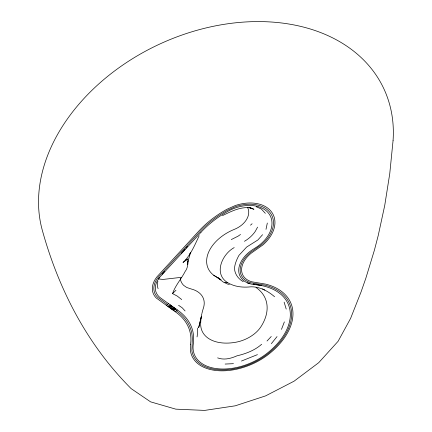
<?xml version="1.0" encoding="UTF-8"?>
<svg xmlns="http://www.w3.org/2000/svg" width="432" height="432" viewBox="0 0 432 432"><rect width="100%" height="100%" fill="white"/><g stroke="black" fill="none" stroke-linecap="round" stroke-linejoin="round"><path stroke-width="0.65" d="M181.721 299.576L177.233 296.066L172.541 293.603C175.376 285.385 181.364 278.926 185.134 271.48C187.682 268.612 187.796 264.319 187.915 260.653M187.785 264.719L187.925 260.734M197.062 336.922L197.662 332.678L197.575 328.082M265.999 229.333L267.322 223.031M201.371 316.262L198.671 327.699L201.42 316.445M187.861 261.943L190.517 252.509M157.918 281.421C156.989 283.711 157.243 286.378 158.096 288.657M281.475 329.4L284.369 321.894M199.174 235.753C194.67 245.176 190.723 255.188 182.99 262.483L187.985 258.93L185.355 260.237M159.338 277.366L158.539 278.959L163.053 279.434L181.294 277.339M257.585 227.14L255.247 231.428A34.231 30.688 -1.9 0 1 244.436 241.299M164.705 271.307L162.065 274.239M271.35 343.667L277.031 336.582M184.972 249.286L181.386 253.26M185.852 248.265L187.601 246.218M262.57 234.695L257.855 239.987L246.634 247.061L238.955 255.371A28.004 11.14 -50.4 0 0 234.533 268.466C234.641 274.088 238.513 279.061 243.292 281.718M267.019 341.015L271.253 336.496M172.541 293.603L175.97 290.239M250.506 225.18L252.104 223.754M261.652 344.266C254.821 350.368 245.824 353.765 236.995 355.822C230.904 358.511 224.116 360.337 217.625 357.885M234.198 247.601C222.464 253.919 213.359 273.343 227.194 282.366C234.311 286.859 242.833 287.723 251.041 286.799C259.897 286.67 268.029 291.098 274.585 296.735M166.293 305.37L168.599 303.674M167.638 306.245L167.994 305.915M169.09 305.532L169.587 305.386M170.289 304.97L169.83 305.305L170.386 305.122M168.453 306.828L169.112 306.634L168.653 306.968M170.105 306.256L170.705 306.099L170.257 306.364M171.304 305.694L170.845 306.034L171.401 305.845M169.668 307.692L170.024 307.363M171.121 306.979L171.72 306.823L171.272 307.087M172.314 306.418L171.855 306.758L172.411 306.569M170.483 308.27L171.142 308.075L170.683 308.41M172.13 307.697L172.627 307.557M173.324 307.141L173.075 307.546M171.493 308.988L172.152 308.794L171.693 309.128M173.14 308.421L173.734 308.264L173.291 308.529M174.334 307.859L173.875 308.2L174.431 308.011M172.697 309.847L173.054 309.523M174.145 309.139L174.744 308.983L174.296 309.247M175.338 308.578L174.879 308.918L175.435 308.729M173.34 310.387L175.635 308.707M173.448 310.468L175.743 308.788M173.561 310.543L175.851 308.864M175.084 311.629L177.374 309.955M240.521 234.463L238.135 236.131L231.277 239.582M222.448 215.649C231.417 211.248 240.953 206.323 251.213 207.911M241.461 361.044L257.434 354.64M225.131 364.057L233.453 363.668M227.194 282.366L223.571 282.269L217.204 277.371L221.022 279.769L213.71 275.238M229.414 284.391L227.858 284.164L224.78 282.744M247.369 282.917L250.015 283.376M253.244 283.975L254.497 284.234M255.749 284.488L261.387 285.644M248.881 207.571L253.957 209.255L249.469 207.695M256.187 206.712L261.317 209.002L265.34 213.327M262.505 288.905L264.821 290.088M178.583 305.311L182.196 307.784L185.09 310.954M167.443 304.522L157.523 297.211A26.876 17.901 -20.7 0 1 158.447 276.923L199.795 231.806A81.167 53.816 -25 0 1 222.685 213.062L227.183 210.406L235.445 206.707A34.528 23.706 -24.8 0 1 270.464 213.127A34.528 23.706 -24.8 0 1 261.905 244.377L250.711 252.245A27.319 17.912 -25.2 0 0 251.138 282.847L264.935 285.163A66.933 41.553 -22.4 0 1 267.818 353.797A49.221 30.202 -22.7 0 1 220.342 369.884A49.221 30.202 -22.7 0 1 191.889 350.757L192.235 341.215A79.915 50.009 -17.3 0 0 177.082 311.402L176.229 310.792M168.793 305.651L168.448 305.905M170.824 307.098L170.478 307.352M171.833 307.822L171.488 308.075M173.848 309.258L173.502 309.512M284.121 302.141L286.216 309.074M256.063 287.512A57.586 36.364 -21.8 0 1 260.852 326.862A26.946 16.772 -22.9 0 1 236.282 342.149A40.192 25.256 -23 0 1 200.669 324.173A97.254 60.394 -25.5 0 1 201.782 314.096M218.3 277.879A36.763 24.651 -24.3 0 1 212.398 245.689A37.93 25.412 -24.3 0 1 234.414 229.343A19.688 13.775 -24.6 0 0 247.493 207.371M201.901 313.551A97.254 60.394 -25.5 0 1 203.413 308.043A29.84 19.354 -20.3 0 0 191.155 288.97L186.689 287.469L183.643 285.352A24.457 16.34 -22.1 0 1 180.301 278.203M190.177 253.125A398.083 283.079 0.1 0 1 189.383 254.988M190.534 344.687L190.523 351.151A50.63 31.066 -22.7 0 0 219.802 370.791A50.63 31.066 -22.7 0 0 268.607 354.267A68.364 42.444 -22.4 0 0 265.739 284.143L251.953 281.826A25.817 16.924 -25.2 0 1 251.575 252.904L262.845 244.987A36.11 24.791 -24.8 0 0 271.814 212.301A36.11 24.791 -24.8 0 0 235.197 205.578L226.611 209.417L221.956 212.166A82.652 54.805 -25 0 0 198.639 231.271L157.199 276.534A28.409 18.922 -20.7 0 0 156.254 297.988L175.927 312.228A78.451 49.091 -17.3 0 1 190.863 341.48L190.534 344.687M393.088 140.292L389.761 173.626L384.75 205.362L378.205 235.607L374.398 250.204L365.791 278.397L361.022 292.021L350.611 318.373L338.089 341.307L318.735 362.664L294.057 381.197L265.664 395.858L235.273 405.815L204.682 410.4L175.792 409.153L150.601 401.852L131.144 388.627A1081.739 575.284 -49.6 0 1 42.293 230.207A185.366 135.41 -25.1 0 1 202.478 28.814A185.366 135.41 -25.1 0 1 393.088 140.292M200.95 232.34L161.644 275.162A25.342 16.875 -20.7 0 0 160.537 297.907L178.243 310.576A81.378 50.933 -17.3 0 1 193.271 344.153A47.817 29.338 -22.7 0 0 216.74 368.636A47.817 29.338 -22.7 0 0 267.03 353.333A65.502 40.662 -22.4 0 0 254.718 284.623A28.825 18.895 -25.2 0 1 238.718 270.524A28.825 18.895 -25.2 0 1 254.351 248.508A32.945 22.621 -24.8 0 0 269.033 213.835A32.945 22.621 -24.8 0 0 227.75 211.388A79.688 52.828 -25 0 0 200.95 232.34M169.306 306.52L169.911 306.364L169.306 306.52M172.346 308.686L172.946 308.529L172.346 308.686"/></g></svg>
